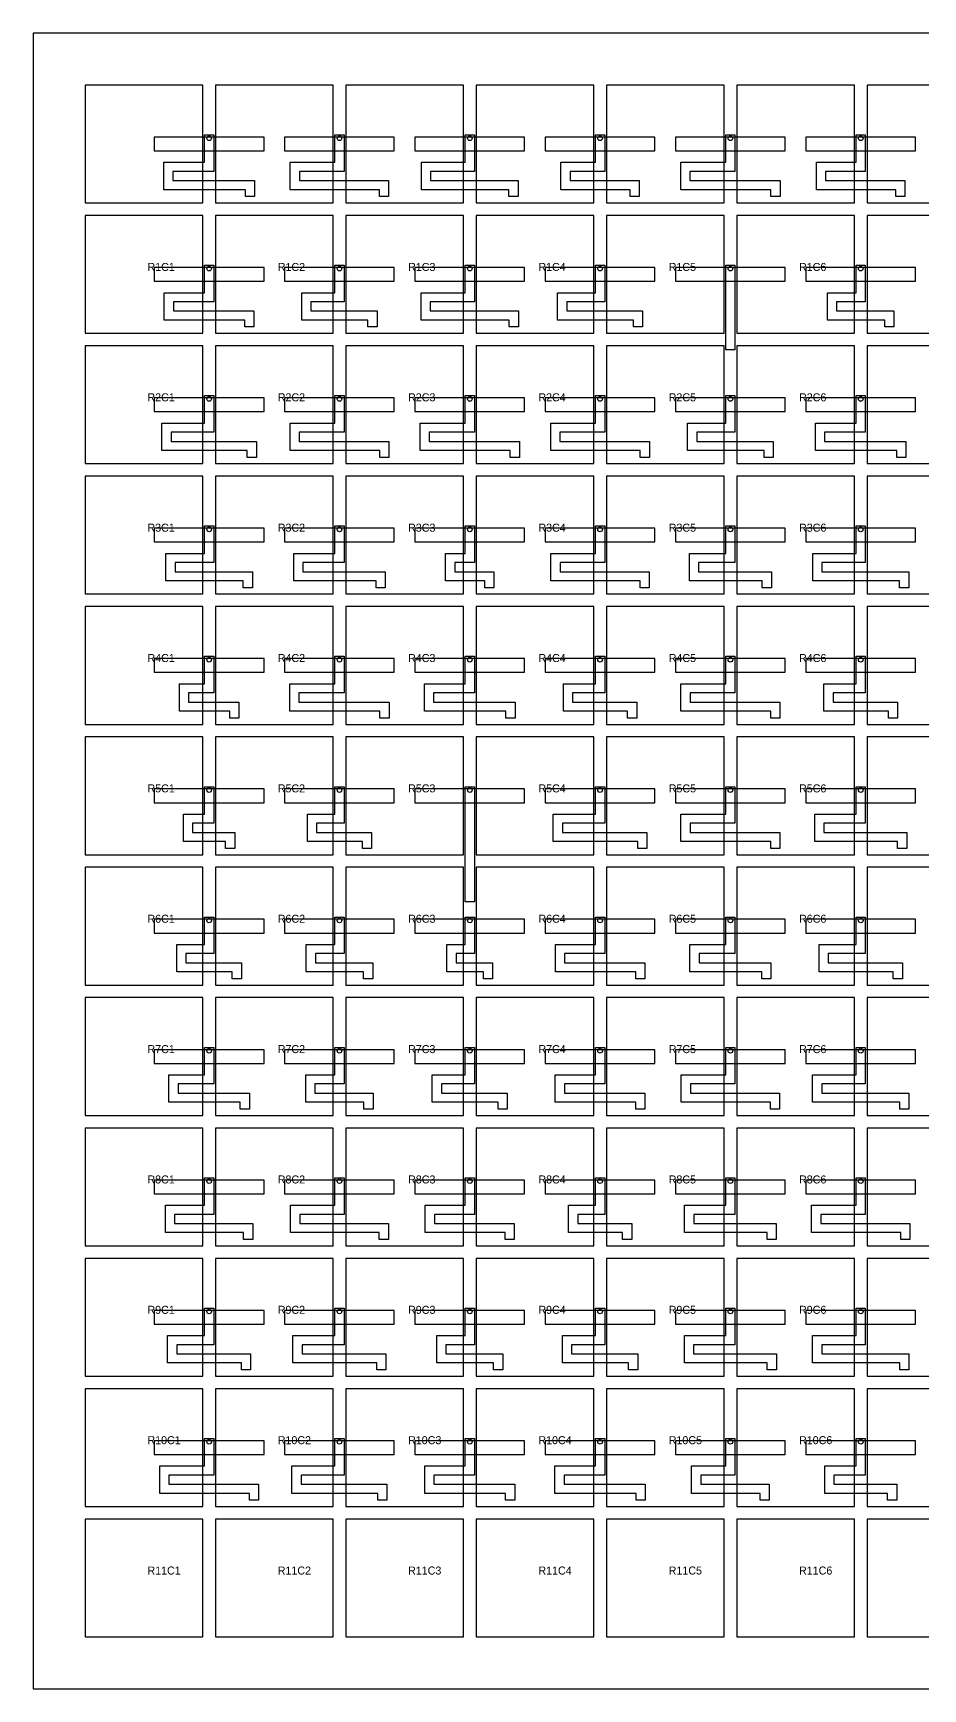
# Model space of a CAD drawing. Header units: millimetres. Extents: x -36.2 to 36.2, y -36.2 to 36.2.
# Drawn here: x -36.2 to 2.7, y -36.2 to 36.2 of the extents above; entities that cross this region are included whole.
import ezdxf

# ---------------------------------------------------------------- set-up
doc = ezdxf.new("R2010")
doc.units = ezdxf.units.MM
for name, color, linetype in [('BOARD_OUTLINE', 7, 'Continuous'), ('L1_PATCH', 1, 'Continuous'), ('L2_GND_BOARD', 3, 'Continuous'), ('L2_GND_SLOT', 3, 'Continuous'), ('L3_STRIP', 5, 'Continuous'), ('TEXT', 8, 'Continuous'), ('VIA', 6, 'Continuous')]:
    doc.layers.add(name, color=color, linetype=linetype)

msp = doc.modelspace()

# ---------------------------------------------------------------- linework, layer by layer
at = {"layer": 'BOARD_OUTLINE'}
msp.add_lwpolyline([(36.2, -36.2), (36.2, 36.2), (-36.2, 36.2), (-36.2, -36.2)], close=True, dxfattribs=at)
at = {"layer": 'L1_PATCH'}
for points in [[(-28.775, 28.775), (-28.775, 33.925), (-33.925, 33.925), (-33.925, 28.775)], [(-23.075, 28.775), (-23.075, 33.925), (-28.225, 33.925), (-28.225, 28.775)], [(-17.375, 28.775), (-17.375, 33.925), (-22.525, 33.925), (-22.525, 28.775)], [(-11.675, 28.775), (-11.675, 33.925), (-16.825, 33.925), (-16.825, 28.775)], [(-5.975, 28.775), (-5.975, 33.925), (-11.125, 33.925), (-11.125, 28.775)], [(-0.275, 28.775), (-0.275, 33.925), (-5.425, 33.925), (-5.425, 28.775)], [(5.425, 28.775), (5.425, 33.925), (0.275, 33.925), (0.275, 28.775)], [(-28.775, 23.075), (-28.775, 28.225), (-33.925, 28.225), (-33.925, 23.075)], [(-23.075, 23.075), (-23.075, 28.225), (-28.225, 28.225), (-28.225, 23.075)], [(-17.375, 23.075), (-17.375, 28.225), (-22.525, 28.225), (-22.525, 23.075)], [(-11.675, 23.075), (-11.675, 28.225), (-16.825, 28.225), (-16.825, 23.075)], [(-5.975, 23.075), (-5.975, 28.225), (-11.125, 28.225), (-11.125, 23.075)], [(-0.275, 23.075), (-0.275, 28.225), (-5.425, 28.225), (-5.425, 23.075)], [(5.425, 23.075), (5.425, 28.225), (0.275, 28.225), (0.275, 23.075)], [(-28.775, 17.375), (-28.775, 22.525), (-33.925, 22.525), (-33.925, 17.375)], [(-23.075, 17.375), (-23.075, 22.525), (-28.225, 22.525), (-28.225, 17.375)], [(-17.375, 17.375), (-17.375, 22.525), (-22.525, 22.525), (-22.525, 17.375)], [(-11.675, 17.375), (-11.675, 22.525), (-16.825, 22.525), (-16.825, 17.375)], [(-5.975, 17.375), (-5.975, 22.525), (-11.125, 22.525), (-11.125, 17.375)], [(-0.275, 17.375), (-0.275, 22.525), (-5.425, 22.525), (-5.425, 17.375)], [(5.425, 17.375), (5.425, 22.525), (0.275, 22.525), (0.275, 17.375)], [(-28.775, 11.675), (-28.775, 16.825), (-33.925, 16.825), (-33.925, 11.675)], [(-23.075, 11.675), (-23.075, 16.825), (-28.225, 16.825), (-28.225, 11.675)], [(-17.375, 11.675), (-17.375, 16.825), (-22.525, 16.825), (-22.525, 11.675)], [(-11.675, 11.675), (-11.675, 16.825), (-16.825, 16.825), (-16.825, 11.675)], [(-5.975, 11.675), (-5.975, 16.825), (-11.125, 16.825), (-11.125, 11.675)], [(-0.275, 11.675), (-0.275, 16.825), (-5.425, 16.825), (-5.425, 11.675)], [(5.425, 11.675), (5.425, 16.825), (0.275, 16.825), (0.275, 11.675)], [(-28.775, 5.975), (-28.775, 11.125), (-33.925, 11.125), (-33.925, 5.975)], [(-23.075, 5.975), (-23.075, 11.125), (-28.225, 11.125), (-28.225, 5.975)], [(-17.375, 5.975), (-17.375, 11.125), (-22.525, 11.125), (-22.525, 5.975)], [(-11.675, 5.975), (-11.675, 11.125), (-16.825, 11.125), (-16.825, 5.975)], [(-5.975, 5.975), (-5.975, 11.125), (-11.125, 11.125), (-11.125, 5.975)], [(-0.275, 5.975), (-0.275, 11.125), (-5.425, 11.125), (-5.425, 5.975)], [(5.425, 5.975), (5.425, 11.125), (0.275, 11.125), (0.275, 5.975)], [(-28.775, 0.275), (-28.775, 5.425), (-33.925, 5.425), (-33.925, 0.275)], [(-23.075, 0.275), (-23.075, 5.425), (-28.225, 5.425), (-28.225, 0.275)], [(-17.375, 0.275), (-17.375, 5.425), (-22.525, 5.425), (-22.525, 0.275)], [(-11.675, 0.275), (-11.675, 5.425), (-16.825, 5.425), (-16.825, 0.275)], [(-5.975, 0.275), (-5.975, 5.425), (-11.125, 5.425), (-11.125, 0.275)], [(-0.275, 0.275), (-0.275, 5.425), (-5.425, 5.425), (-5.425, 0.275)], [(5.425, 0.275), (5.425, 5.425), (0.275, 5.425), (0.275, 0.275)], [(-28.775, -5.425), (-28.775, -0.275), (-33.925, -0.275), (-33.925, -5.425)], [(-23.075, -5.425), (-23.075, -0.275), (-28.225, -0.275), (-28.225, -5.425)], [(-17.375, -5.425), (-17.375, -0.275), (-22.525, -0.275), (-22.525, -5.425)], [(-11.675, -5.425), (-11.675, -0.275), (-16.825, -0.275), (-16.825, -5.425)], [(-5.975, -5.425), (-5.975, -0.275), (-11.125, -0.275), (-11.125, -5.425)], [(-0.275, -5.425), (-0.275, -0.275), (-5.425, -0.275), (-5.425, -5.425)], [(5.425, -5.425), (5.425, -0.275), (0.275, -0.275), (0.275, -5.425)], [(-28.775, -11.125), (-28.775, -5.975), (-33.925, -5.975), (-33.925, -11.125)], [(-23.075, -11.125), (-23.075, -5.975), (-28.225, -5.975), (-28.225, -11.125)], [(-17.375, -11.125), (-17.375, -5.975), (-22.525, -5.975), (-22.525, -11.125)], [(-11.675, -11.125), (-11.675, -5.975), (-16.825, -5.975), (-16.825, -11.125)], [(-5.975, -11.125), (-5.975, -5.975), (-11.125, -5.975), (-11.125, -11.125)], [(-0.275, -11.125), (-0.275, -5.975), (-5.425, -5.975), (-5.425, -11.125)], [(5.425, -11.125), (5.425, -5.975), (0.275, -5.975), (0.275, -11.125)], [(-28.775, -16.825), (-28.775, -11.675), (-33.925, -11.675), (-33.925, -16.825)], [(-23.075, -16.825), (-23.075, -11.675), (-28.225, -11.675), (-28.225, -16.825)], [(-17.375, -16.825), (-17.375, -11.675), (-22.525, -11.675), (-22.525, -16.825)], [(-11.675, -16.825), (-11.675, -11.675), (-16.825, -11.675), (-16.825, -16.825)], [(-5.975, -16.825), (-5.975, -11.675), (-11.125, -11.675), (-11.125, -16.825)], [(-0.275, -16.825), (-0.275, -11.675), (-5.425, -11.675), (-5.425, -16.825)], [(5.425, -16.825), (5.425, -11.675), (0.275, -11.675), (0.275, -16.825)], [(-28.775, -22.525), (-28.775, -17.375), (-33.925, -17.375), (-33.925, -22.525)], [(-23.075, -22.525), (-23.075, -17.375), (-28.225, -17.375), (-28.225, -22.525)], [(-17.375, -22.525), (-17.375, -17.375), (-22.525, -17.375), (-22.525, -22.525)], [(-11.675, -22.525), (-11.675, -17.375), (-16.825, -17.375), (-16.825, -22.525)], [(-5.975, -22.525), (-5.975, -17.375), (-11.125, -17.375), (-11.125, -22.525)], [(-0.275, -22.525), (-0.275, -17.375), (-5.425, -17.375), (-5.425, -22.525)], [(5.425, -22.525), (5.425, -17.375), (0.275, -17.375), (0.275, -22.525)], [(-28.775, -28.225), (-28.775, -23.075), (-33.925, -23.075), (-33.925, -28.225)], [(-23.075, -28.225), (-23.075, -23.075), (-28.225, -23.075), (-28.225, -28.225)], [(-17.375, -28.225), (-17.375, -23.075), (-22.525, -23.075), (-22.525, -28.225)], [(-11.675, -28.225), (-11.675, -23.075), (-16.825, -23.075), (-16.825, -28.225)], [(-5.975, -28.225), (-5.975, -23.075), (-11.125, -23.075), (-11.125, -28.225)], [(-0.275, -28.225), (-0.275, -23.075), (-5.425, -23.075), (-5.425, -28.225)], [(5.425, -28.225), (5.425, -23.075), (0.275, -23.075), (0.275, -28.225)], [(-28.775, -33.925), (-28.775, -28.775), (-33.925, -28.775), (-33.925, -33.925)], [(-23.075, -33.925), (-23.075, -28.775), (-28.225, -28.775), (-28.225, -33.925)], [(-17.375, -33.925), (-17.375, -28.775), (-22.525, -28.775), (-22.525, -33.925)], [(-11.675, -33.925), (-11.675, -28.775), (-16.825, -28.775), (-16.825, -33.925)], [(-5.975, -33.925), (-5.975, -28.775), (-11.125, -28.775), (-11.125, -33.925)], [(-0.275, -33.925), (-0.275, -28.775), (-5.425, -28.775), (-5.425, -33.925)], [(5.425, -33.925), (5.425, -28.775), (0.275, -28.775), (0.275, -33.925)]]:
    msp.add_lwpolyline(points, close=True, dxfattribs=at)
at = {"layer": 'L2_GND_BOARD'}
msp.add_lwpolyline([(36.2, -36.2), (36.2, 36.2), (-36.2, 36.2), (-36.2, -36.2)], close=True, dxfattribs=at)
at = {"layer": 'L2_GND_SLOT'}
for points in [[(-26.1, 31.05), (-26.1, 31.65), (-30.9, 31.65), (-30.9, 31.05)], [(-20.4, 31.05), (-20.4, 31.65), (-25.2, 31.65), (-25.2, 31.05)], [(-14.7, 31.05), (-14.7, 31.65), (-19.5, 31.65), (-19.5, 31.05)], [(-9, 31.05), (-9, 31.65), (-13.8, 31.65), (-13.8, 31.05)], [(-3.3, 31.05), (-3.3, 31.65), (-8.1, 31.65), (-8.1, 31.05)], [(2.4, 31.05), (2.4, 31.65), (-2.4, 31.65), (-2.4, 31.05)], [(-26.1, 25.35), (-26.1, 25.95), (-30.9, 25.95), (-30.9, 25.35)], [(-20.4, 25.35), (-20.4, 25.95), (-25.2, 25.95), (-25.2, 25.35)], [(-14.7, 25.35), (-14.7, 25.95), (-19.5, 25.95), (-19.5, 25.35)], [(-9, 25.35), (-9, 25.95), (-13.8, 25.95), (-13.8, 25.35)], [(-3.3, 25.35), (-3.3, 25.95), (-8.1, 25.95), (-8.1, 25.35)], [(2.4, 25.35), (2.4, 25.95), (-2.4, 25.95), (-2.4, 25.35)], [(-26.1, 19.65), (-26.1, 20.25), (-30.9, 20.25), (-30.9, 19.65)], [(-20.4, 19.65), (-20.4, 20.25), (-25.2, 20.25), (-25.2, 19.65)], [(-14.7, 19.65), (-14.7, 20.25), (-19.5, 20.25), (-19.5, 19.65)], [(-9, 19.65), (-9, 20.25), (-13.8, 20.25), (-13.8, 19.65)], [(-3.3, 19.65), (-3.3, 20.25), (-8.1, 20.25), (-8.1, 19.65)], [(2.4, 19.65), (2.4, 20.25), (-2.4, 20.25), (-2.4, 19.65)], [(-26.1, 13.95), (-26.1, 14.55), (-30.9, 14.55), (-30.9, 13.95)], [(-20.4, 13.95), (-20.4, 14.55), (-25.2, 14.55), (-25.2, 13.95)], [(-14.7, 13.95), (-14.7, 14.55), (-19.5, 14.55), (-19.5, 13.95)], [(-9, 13.95), (-9, 14.55), (-13.8, 14.55), (-13.8, 13.95)], [(-3.3, 13.95), (-3.3, 14.55), (-8.1, 14.55), (-8.1, 13.95)], [(2.4, 13.95), (2.4, 14.55), (-2.4, 14.55), (-2.4, 13.95)], [(-26.1, 8.25), (-26.1, 8.85), (-30.9, 8.85), (-30.9, 8.25)], [(-20.4, 8.25), (-20.4, 8.85), (-25.2, 8.85), (-25.2, 8.25)], [(-14.7, 8.25), (-14.7, 8.85), (-19.5, 8.85), (-19.5, 8.25)], [(-9, 8.25), (-9, 8.85), (-13.8, 8.85), (-13.8, 8.25)], [(-3.3, 8.25), (-3.3, 8.85), (-8.1, 8.85), (-8.1, 8.25)], [(2.4, 8.25), (2.4, 8.85), (-2.4, 8.85), (-2.4, 8.25)], [(-26.1, 2.55), (-26.1, 3.15), (-30.9, 3.15), (-30.9, 2.55)], [(-20.4, 2.55), (-20.4, 3.15), (-25.2, 3.15), (-25.2, 2.55)], [(-14.7, 2.55), (-14.7, 3.15), (-19.5, 3.15), (-19.5, 2.55)], [(-9, 2.55), (-9, 3.15), (-13.8, 3.15), (-13.8, 2.55)], [(-3.3, 2.55), (-3.3, 3.15), (-8.1, 3.15), (-8.1, 2.55)], [(2.4, 2.55), (2.4, 3.15), (-2.4, 3.15), (-2.4, 2.55)], [(-26.1, -3.15), (-26.1, -2.55), (-30.9, -2.55), (-30.9, -3.15)], [(-20.4, -3.15), (-20.4, -2.55), (-25.2, -2.55), (-25.2, -3.15)], [(-14.7, -3.15), (-14.7, -2.55), (-19.5, -2.55), (-19.5, -3.15)], [(-9, -3.15), (-9, -2.55), (-13.8, -2.55), (-13.8, -3.15)], [(-3.3, -3.15), (-3.3, -2.55), (-8.1, -2.55), (-8.1, -3.15)], [(2.4, -3.15), (2.4, -2.55), (-2.4, -2.55), (-2.4, -3.15)], [(-26.1, -8.85), (-26.1, -8.25), (-30.9, -8.25), (-30.9, -8.85)], [(-20.4, -8.85), (-20.4, -8.25), (-25.2, -8.25), (-25.2, -8.85)], [(-14.7, -8.85), (-14.7, -8.25), (-19.5, -8.25), (-19.5, -8.85)], [(-9, -8.85), (-9, -8.25), (-13.8, -8.25), (-13.8, -8.85)], [(-3.3, -8.85), (-3.3, -8.25), (-8.1, -8.25), (-8.1, -8.85)], [(2.4, -8.85), (2.4, -8.25), (-2.4, -8.25), (-2.4, -8.85)], [(-26.1, -14.55), (-26.1, -13.95), (-30.9, -13.95), (-30.9, -14.55)], [(-20.4, -14.55), (-20.4, -13.95), (-25.2, -13.95), (-25.2, -14.55)], [(-14.7, -14.55), (-14.7, -13.95), (-19.5, -13.95), (-19.5, -14.55)], [(-9, -14.55), (-9, -13.95), (-13.8, -13.95), (-13.8, -14.55)], [(-3.3, -14.55), (-3.3, -13.95), (-8.1, -13.95), (-8.1, -14.55)], [(2.4, -14.55), (2.4, -13.95), (-2.4, -13.95), (-2.4, -14.55)], [(-26.1, -20.25), (-26.1, -19.65), (-30.9, -19.65), (-30.9, -20.25)], [(-20.4, -20.25), (-20.4, -19.65), (-25.2, -19.65), (-25.2, -20.25)], [(-14.7, -20.25), (-14.7, -19.65), (-19.5, -19.65), (-19.5, -20.25)], [(-9, -20.25), (-9, -19.65), (-13.8, -19.65), (-13.8, -20.25)], [(-3.3, -20.25), (-3.3, -19.65), (-8.1, -19.65), (-8.1, -20.25)], [(2.4, -20.25), (2.4, -19.65), (-2.4, -19.65), (-2.4, -20.25)], [(-26.1, -25.95), (-26.1, -25.35), (-30.9, -25.35), (-30.9, -25.95)], [(-20.4, -25.95), (-20.4, -25.35), (-25.2, -25.35), (-25.2, -25.95)], [(-14.7, -25.95), (-14.7, -25.35), (-19.5, -25.35), (-19.5, -25.95)], [(-9, -25.95), (-9, -25.35), (-13.8, -25.35), (-13.8, -25.95)], [(-3.3, -25.95), (-3.3, -25.35), (-8.1, -25.35), (-8.1, -25.95)], [(2.4, -25.95), (2.4, -25.35), (-2.4, -25.35), (-2.4, -25.95)]]:
    msp.add_lwpolyline(points, close=True, dxfattribs=at)
at = {"layer": 'L3_STRIP'}
for points in [[(-30.086, 30.15), (-30.086, 29.75), (-26.514, 29.75), (-26.514, 29.05), (-26.914, 29.05), (-26.914, 29.35), (-30.486, 29.35), (-30.486, 30.55), (-28.7, 30.55), (-28.7, 30.65), (-28.7, 31.75), (-28.3, 31.75), (-28.3, 30.65), (-28.3, 30.15)], [(-24.55, 30.15), (-24.55, 29.75), (-20.65, 29.75), (-20.65, 29.05), (-21.05, 29.05), (-21.05, 29.35), (-24.95, 29.35), (-24.95, 30.55), (-23, 30.55), (-23, 30.65), (-23, 31.75), (-22.6, 31.75), (-22.6, 30.65), (-22.6, 30.15)], [(-18.812, 30.15), (-18.812, 29.75), (-14.988, 29.75), (-14.988, 29.05), (-15.388, 29.05), (-15.388, 29.35), (-19.212, 29.35), (-19.212, 30.55), (-17.3, 30.55), (-17.3, 30.65), (-17.3, 31.75), (-16.9, 31.75), (-16.9, 30.65), (-16.9, 30.15)], [(-12.715, 30.15), (-12.715, 29.75), (-9.685, 29.75), (-9.685, 29.05), (-10.085, 29.05), (-10.085, 29.35), (-13.115, 29.35), (-13.115, 30.55), (-11.6, 30.55), (-11.6, 30.65), (-11.6, 31.75), (-11.2, 31.75), (-11.2, 30.65), (-11.2, 30.15)], [(-7.47, 30.15), (-7.47, 29.75), (-3.53, 29.75), (-3.53, 29.05), (-3.93, 29.05), (-3.93, 29.35), (-7.87, 29.35), (-7.87, 30.55), (-5.9, 30.55), (-5.9, 30.65), (-5.9, 31.75), (-5.5, 31.75), (-5.5, 30.65), (-5.5, 30.15)], [(-1.534, 30.15), (-1.534, 29.75), (1.934, 29.75), (1.934, 29.05), (1.534, 29.05), (1.534, 29.35), (-1.934, 29.35), (-1.934, 30.55), (-0.2, 30.55), (-0.2, 30.65), (-0.2, 31.75), (0.2, 31.75), (0.2, 30.65), (0.2, 30.15)], [(-30.061, 24.45), (-30.061, 24.05), (-26.539, 24.05), (-26.539, 23.35), (-26.939, 23.35), (-26.939, 23.65), (-30.461, 23.65), (-30.461, 24.85), (-28.7, 24.85), (-28.7, 24.95), (-28.7, 26.05), (-28.3, 26.05), (-28.3, 24.95), (-28.3, 24.45)], [(-24.048, 24.45), (-24.048, 24.05), (-21.152, 24.05), (-21.152, 23.35), (-21.552, 23.35), (-21.552, 23.65), (-24.448, 23.65), (-24.448, 24.85), (-23, 24.85), (-23, 24.95), (-23, 26.05), (-22.6, 26.05), (-22.6, 24.95), (-22.6, 24.45)], [(-18.828, 24.45), (-18.828, 24.05), (-14.972, 24.05), (-14.972, 23.35), (-15.372, 23.35), (-15.372, 23.65), (-19.228, 23.65), (-19.228, 24.85), (-17.3, 24.85), (-17.3, 24.95), (-17.3, 26.05), (-16.9, 26.05), (-16.9, 24.95), (-16.9, 24.45)], [(-12.857, 24.45), (-12.857, 24.05), (-9.543, 24.05), (-9.543, 23.35), (-9.943, 23.35), (-9.943, 23.65), (-13.257, 23.65), (-13.257, 24.85), (-11.6, 24.85), (-11.6, 24.95), (-11.6, 26.05), (-11.2, 26.05), (-11.2, 24.95), (-11.2, 24.45)], [(-5.9, 22.358), (-5.9, 24.95), (-5.9, 26.05), (-5.5, 26.05), (-5.5, 24.95), (-5.5, 22.358)], [(-1.053, 24.45), (-1.053, 24.05), (1.453, 24.05), (1.453, 23.35), (1.053, 23.35), (1.053, 23.65), (-1.453, 23.65), (-1.453, 24.85), (-0.2, 24.85), (-0.2, 24.95), (-0.2, 26.05), (0.2, 26.05), (0.2, 24.95), (0.2, 24.45)], [(-30.167, 18.75), (-30.167, 18.35), (-26.433, 18.35), (-26.433, 17.65), (-26.833, 17.65), (-26.833, 17.95), (-30.567, 17.95), (-30.567, 19.15), (-28.7, 19.15), (-28.7, 19.25), (-28.7, 20.35), (-28.3, 20.35), (-28.3, 19.25), (-28.3, 18.75)], [(-24.563, 18.75), (-24.563, 18.35), (-20.637, 18.35), (-20.637, 17.65), (-21.037, 17.65), (-21.037, 17.95), (-24.963, 17.95), (-24.963, 19.15), (-23, 19.15), (-23, 19.25), (-23, 20.35), (-22.6, 20.35), (-22.6, 19.25), (-22.6, 18.75)], [(-18.87, 18.75), (-18.87, 18.35), (-14.93, 18.35), (-14.93, 17.65), (-15.33, 17.65), (-15.33, 17.95), (-19.27, 17.95), (-19.27, 19.15), (-17.3, 19.15), (-17.3, 19.25), (-17.3, 20.35), (-16.9, 20.35), (-16.9, 19.25), (-16.9, 18.75)], [(-13.155, 18.75), (-13.155, 18.35), (-9.245, 18.35), (-9.245, 17.65), (-9.645, 17.65), (-9.645, 17.95), (-13.555, 17.95), (-13.555, 19.15), (-11.6, 19.15), (-11.6, 19.25), (-11.6, 20.35), (-11.2, 20.35), (-11.2, 19.25), (-11.2, 18.75)], [(-7.173, 18.75), (-7.173, 18.35), (-3.827, 18.35), (-3.827, 17.65), (-4.227, 17.65), (-4.227, 17.95), (-7.573, 17.95), (-7.573, 19.15), (-5.9, 19.15), (-5.9, 19.25), (-5.9, 20.35), (-5.5, 20.35), (-5.5, 19.25), (-5.5, 18.75)], [(-1.579, 18.75), (-1.579, 18.35), (1.979, 18.35), (1.979, 17.65), (1.579, 17.65), (1.579, 17.95), (-1.979, 17.95), (-1.979, 19.15), (-0.2, 19.15), (-0.2, 19.25), (-0.2, 20.35), (0.2, 20.35), (0.2, 19.25), (0.2, 18.75)], [(-29.989, 13.05), (-29.989, 12.65), (-26.611, 12.65), (-26.611, 11.95), (-27.011, 11.95), (-27.011, 12.25), (-30.389, 12.25), (-30.389, 13.45), (-28.7, 13.45), (-28.7, 13.55), (-28.7, 14.65), (-28.3, 14.65), (-28.3, 13.55), (-28.3, 13.05)], [(-24.399, 13.05), (-24.399, 12.65), (-20.801, 12.65), (-20.801, 11.95), (-21.201, 11.95), (-21.201, 12.25), (-24.799, 12.25), (-24.799, 13.45), (-23, 13.45), (-23, 13.55), (-23, 14.65), (-22.6, 14.65), (-22.6, 13.55), (-22.6, 13.05)], [(-17.757, 13.05), (-17.757, 12.65), (-16.043, 12.65), (-16.043, 11.95), (-16.443, 11.95), (-16.443, 12.25), (-18.157, 12.25), (-18.157, 13.45), (-17.3, 13.45), (-17.3, 13.55), (-17.3, 14.65), (-16.9, 14.65), (-16.9, 13.55), (-16.9, 13.05)], [(-13.15, 13.05), (-13.15, 12.65), (-9.25, 12.65), (-9.25, 11.95), (-9.65, 11.95), (-9.65, 12.25), (-13.55, 12.25), (-13.55, 13.45), (-11.6, 13.45), (-11.6, 13.55), (-11.6, 14.65), (-11.2, 14.65), (-11.2, 13.55), (-11.2, 13.05)], [(-7.094, 13.05), (-7.094, 12.65), (-3.906, 12.65), (-3.906, 11.95), (-4.306, 11.95), (-4.306, 12.25), (-7.494, 12.25), (-7.494, 13.45), (-5.9, 13.45), (-5.9, 13.55), (-5.9, 14.65), (-5.5, 14.65), (-5.5, 13.55), (-5.5, 13.05)], [(-1.7, 13.05), (-1.7, 12.65), (2.1, 12.65), (2.1, 11.95), (1.7, 11.95), (1.7, 12.25), (-2.1, 12.25), (-2.1, 13.45), (-0.2, 13.45), (-0.2, 13.55), (-0.2, 14.65), (0.2, 14.65), (0.2, 13.55), (0.2, 13.05)], [(-29.402, 7.35), (-29.402, 6.95), (-27.198, 6.95), (-27.198, 6.25), (-27.598, 6.25), (-27.598, 6.55), (-29.802, 6.55), (-29.802, 7.75), (-28.7, 7.75), (-28.7, 7.85), (-28.7, 8.95), (-28.3, 8.95), (-28.3, 7.85), (-28.3, 7.35)], [(-24.57, 7.35), (-24.57, 6.95), (-20.63, 6.95), (-20.63, 6.25), (-21.03, 6.25), (-21.03, 6.55), (-24.97, 6.55), (-24.97, 7.75), (-23, 7.75), (-23, 7.85), (-23, 8.95), (-22.6, 8.95), (-22.6, 7.85), (-22.6, 7.35)], [(-18.684, 7.35), (-18.684, 6.95), (-15.116, 6.95), (-15.116, 6.25), (-15.516, 6.25), (-15.516, 6.55), (-19.084, 6.55), (-19.084, 7.75), (-17.3, 7.75), (-17.3, 7.85), (-17.3, 8.95), (-16.9, 8.95), (-16.9, 7.85), (-16.9, 7.35)], [(-12.605, 7.35), (-12.605, 6.95), (-9.795, 6.95), (-9.795, 6.25), (-10.195, 6.25), (-10.195, 6.55), (-13.005, 6.55), (-13.005, 7.75), (-11.6, 7.75), (-11.6, 7.85), (-11.6, 8.95), (-11.2, 8.95), (-11.2, 7.85), (-11.2, 7.35)], [(-7.463, 7.35), (-7.463, 6.95), (-3.537, 6.95), (-3.537, 6.25), (-3.937, 6.25), (-3.937, 6.55), (-7.863, 6.55), (-7.863, 7.75), (-5.9, 7.75), (-5.9, 7.85), (-5.9, 8.95), (-5.5, 8.95), (-5.5, 7.85), (-5.5, 7.35)], [(-1.209, 7.35), (-1.209, 6.95), (1.609, 6.95), (1.609, 6.25), (1.209, 6.25), (1.209, 6.55), (-1.609, 6.55), (-1.609, 7.75), (-0.2, 7.75), (-0.2, 7.85), (-0.2, 8.95), (0.2, 8.95), (0.2, 7.85), (0.2, 7.35)], [(-29.222, 1.65), (-29.222, 1.25), (-27.378, 1.25), (-27.378, 0.55), (-27.778, 0.55), (-27.778, 0.85), (-29.622, 0.85), (-29.622, 2.05), (-28.7, 2.05), (-28.7, 2.15), (-28.7, 3.25), (-28.3, 3.25), (-28.3, 2.15), (-28.3, 1.65)], [(-23.804, 1.65), (-23.804, 1.25), (-21.396, 1.25), (-21.396, 0.55), (-21.796, 0.55), (-21.796, 0.85), (-24.204, 0.85), (-24.204, 2.05), (-23, 2.05), (-23, 2.15), (-23, 3.25), (-22.6, 3.25), (-22.6, 2.15), (-22.6, 1.65)], [(-17.3, -1.791), (-17.3, 2.15), (-17.3, 3.25), (-16.9, 3.25), (-16.9, 2.15), (-16.9, -1.791)], [(-13.048, 1.65), (-13.048, 1.25), (-9.352, 1.25), (-9.352, 0.55), (-9.752, 0.55), (-9.752, 0.85), (-13.448, 0.85), (-13.448, 2.05), (-11.6, 2.05), (-11.6, 2.15), (-11.6, 3.25), (-11.2, 3.25), (-11.2, 2.15), (-11.2, 1.65)], [(-7.463, 1.65), (-7.463, 1.25), (-3.537, 1.25), (-3.537, 0.55), (-3.937, 0.55), (-3.937, 0.85), (-7.863, 0.85), (-7.863, 2.05), (-5.9, 2.05), (-5.9, 2.15), (-5.9, 3.25), (-5.5, 3.25), (-5.5, 2.15), (-5.5, 1.65)], [(-1.614, 1.65), (-1.614, 1.25), (2.014, 1.25), (2.014, 0.55), (1.614, 0.55), (1.614, 0.85), (-2.014, 0.85), (-2.014, 2.05), (-0.2, 2.05), (-0.2, 2.15), (-0.2, 3.25), (0.2, 3.25), (0.2, 2.15), (0.2, 1.65)], [(-29.514, -4.05), (-29.514, -4.45), (-27.086, -4.45), (-27.086, -5.15), (-27.486, -5.15), (-27.486, -4.85), (-29.914, -4.85), (-29.914, -3.65), (-28.7, -3.65), (-28.7, -3.55), (-28.7, -2.45), (-28.3, -2.45), (-28.3, -3.55), (-28.3, -4.05)], [(-23.853, -4.05), (-23.853, -4.45), (-21.347, -4.45), (-21.347, -5.15), (-21.747, -5.15), (-21.747, -4.85), (-24.253, -4.85), (-24.253, -3.65), (-23, -3.65), (-23, -3.55), (-23, -2.45), (-22.6, -2.45), (-22.6, -3.55), (-22.6, -4.05)], [(-17.701, -4.05), (-17.701, -4.45), (-16.099, -4.45), (-16.099, -5.15), (-16.499, -5.15), (-16.499, -4.85), (-18.101, -4.85), (-18.101, -3.65), (-17.3, -3.65), (-17.3, -3.55), (-17.3, -2.45), (-16.9, -2.45), (-16.9, -3.55), (-16.9, -4.05)], [(-12.957, -4.05), (-12.957, -4.45), (-9.443, -4.45), (-9.443, -5.15), (-9.843, -5.15), (-9.843, -4.85), (-13.357, -4.85), (-13.357, -3.65), (-11.6, -3.65), (-11.6, -3.55), (-11.6, -2.45), (-11.2, -2.45), (-11.2, -3.55), (-11.2, -4.05)], [(-7.072, -4.05), (-7.072, -4.45), (-3.928, -4.45), (-3.928, -5.15), (-4.328, -5.15), (-4.328, -4.85), (-7.472, -4.85), (-7.472, -3.65), (-5.9, -3.65), (-5.9, -3.55), (-5.9, -2.45), (-5.5, -2.45), (-5.5, -3.55), (-5.5, -4.05)], [(-1.424, -4.05), (-1.424, -4.45), (1.824, -4.45), (1.824, -5.15), (1.424, -5.15), (1.424, -4.85), (-1.824, -4.85), (-1.824, -3.65), (-0.2, -3.65), (-0.2, -3.55), (-0.2, -2.45), (0.2, -2.45), (0.2, -3.55), (0.2, -4.05)], [(-29.859, -9.75), (-29.859, -10.15), (-26.741, -10.15), (-26.741, -10.85), (-27.141, -10.85), (-27.141, -10.55), (-30.259, -10.55), (-30.259, -9.35), (-28.7, -9.35), (-28.7, -9.25), (-28.7, -8.15), (-28.3, -8.15), (-28.3, -9.25), (-28.3, -9.75)], [(-23.87, -9.75), (-23.87, -10.15), (-21.33, -10.15), (-21.33, -10.85), (-21.73, -10.85), (-21.73, -10.55), (-24.27, -10.55), (-24.27, -9.35), (-23, -9.35), (-23, -9.25), (-23, -8.15), (-22.6, -8.15), (-22.6, -9.25), (-22.6, -9.75)], [(-18.34, -9.75), (-18.34, -10.15), (-15.46, -10.15), (-15.46, -10.85), (-15.86, -10.85), (-15.86, -10.55), (-18.74, -10.55), (-18.74, -9.35), (-17.3, -9.35), (-17.3, -9.25), (-17.3, -8.15), (-16.9, -8.15), (-16.9, -9.25), (-16.9, -9.75)], [(-12.961, -9.75), (-12.961, -10.15), (-9.439, -10.15), (-9.439, -10.85), (-9.839, -10.85), (-9.839, -10.55), (-13.361, -10.55), (-13.361, -9.35), (-11.6, -9.35), (-11.6, -9.25), (-11.6, -8.15), (-11.2, -8.15), (-11.2, -9.25), (-11.2, -9.75)], [(-7.447, -9.75), (-7.447, -10.15), (-3.553, -10.15), (-3.553, -10.85), (-3.953, -10.85), (-3.953, -10.55), (-7.847, -10.55), (-7.847, -9.35), (-5.9, -9.35), (-5.9, -9.25), (-5.9, -8.15), (-5.5, -8.15), (-5.5, -9.25), (-5.5, -9.75)], [(-1.705, -9.75), (-1.705, -10.15), (2.105, -10.15), (2.105, -10.85), (1.705, -10.85), (1.705, -10.55), (-2.105, -10.55), (-2.105, -9.35), (-0.2, -9.35), (-0.2, -9.25), (-0.2, -8.15), (0.2, -8.15), (0.2, -9.25), (0.2, -9.75)], [(-30.009, -15.45), (-30.009, -15.85), (-26.591, -15.85), (-26.591, -16.55), (-26.991, -16.55), (-26.991, -16.25), (-30.409, -16.25), (-30.409, -15.05), (-28.7, -15.05), (-28.7, -14.95), (-28.7, -13.85), (-28.3, -13.85), (-28.3, -14.95), (-28.3, -15.45)], [(-24.538, -15.45), (-24.538, -15.85), (-20.662, -15.85), (-20.662, -16.55), (-21.062, -16.55), (-21.062, -16.25), (-24.938, -16.25), (-24.938, -15.05), (-23, -15.05), (-23, -14.95), (-23, -13.85), (-22.6, -13.85), (-22.6, -14.95), (-22.6, -15.45)], [(-18.648, -15.45), (-18.648, -15.85), (-15.152, -15.85), (-15.152, -16.55), (-15.552, -16.55), (-15.552, -16.25), (-19.048, -16.25), (-19.048, -15.05), (-17.3, -15.05), (-17.3, -14.95), (-17.3, -13.85), (-16.9, -13.85), (-16.9, -14.95), (-16.9, -15.45)], [(-12.381, -15.45), (-12.381, -15.85), (-10.019, -15.85), (-10.019, -16.55), (-10.419, -16.55), (-10.419, -16.25), (-12.781, -16.25), (-12.781, -15.05), (-11.6, -15.05), (-11.6, -14.95), (-11.6, -13.85), (-11.2, -13.85), (-11.2, -14.95), (-11.2, -15.45)], [(-7.306, -15.45), (-7.306, -15.85), (-3.694, -15.85), (-3.694, -16.55), (-4.094, -16.55), (-4.094, -16.25), (-7.706, -16.25), (-7.706, -15.05), (-5.9, -15.05), (-5.9, -14.95), (-5.9, -13.85), (-5.5, -13.85), (-5.5, -14.95), (-5.5, -15.45)], [(-1.747, -15.45), (-1.747, -15.85), (2.147, -15.85), (2.147, -16.55), (1.747, -16.55), (1.747, -16.25), (-2.147, -16.25), (-2.147, -15.05), (-0.2, -15.05), (-0.2, -14.95), (-0.2, -13.85), (0.2, -13.85), (0.2, -14.95), (0.2, -15.45)], [(-29.916, -21.15), (-29.916, -21.55), (-26.684, -21.55), (-26.684, -22.25), (-27.084, -22.25), (-27.084, -21.95), (-30.316, -21.95), (-30.316, -20.75), (-28.7, -20.75), (-28.7, -20.65), (-28.7, -19.55), (-28.3, -19.55), (-28.3, -20.65), (-28.3, -21.15)], [(-24.434, -21.15), (-24.434, -21.55), (-20.766, -21.55), (-20.766, -22.25), (-21.166, -22.25), (-21.166, -21.95), (-24.834, -21.95), (-24.834, -20.75), (-23, -20.75), (-23, -20.65), (-23, -19.55), (-22.6, -19.55), (-22.6, -20.65), (-22.6, -21.15)], [(-18.143, -21.15), (-18.143, -21.55), (-15.657, -21.55), (-15.657, -22.25), (-16.057, -22.25), (-16.057, -21.95), (-18.543, -21.95), (-18.543, -20.75), (-17.3, -20.75), (-17.3, -20.65), (-17.3, -19.55), (-16.9, -19.55), (-16.9, -20.65), (-16.9, -21.15)], [(-12.648, -21.15), (-12.648, -21.55), (-9.752, -21.55), (-9.752, -22.25), (-10.152, -22.25), (-10.152, -21.95), (-13.048, -21.95), (-13.048, -20.75), (-11.6, -20.75), (-11.6, -20.65), (-11.6, -19.55), (-11.2, -19.55), (-11.2, -20.65), (-11.2, -21.15)], [(-7.314, -21.15), (-7.314, -21.55), (-3.686, -21.55), (-3.686, -22.25), (-4.086, -22.25), (-4.086, -21.95), (-7.714, -21.95), (-7.714, -20.75), (-5.9, -20.75), (-5.9, -20.65), (-5.9, -19.55), (-5.5, -19.55), (-5.5, -20.65), (-5.5, -21.15)], [(-1.705, -21.15), (-1.705, -21.55), (2.105, -21.55), (2.105, -22.25), (1.705, -22.25), (1.705, -21.95), (-2.105, -21.95), (-2.105, -20.75), (-0.2, -20.75), (-0.2, -20.65), (-0.2, -19.55), (0.2, -19.55), (0.2, -20.65), (0.2, -21.15)], [(-30.263, -26.85), (-30.263, -27.25), (-26.337, -27.25), (-26.337, -27.95), (-26.737, -27.95), (-26.737, -27.65), (-30.663, -27.65), (-30.663, -26.45), (-28.7, -26.45), (-28.7, -26.35), (-28.7, -25.25), (-28.3, -25.25), (-28.3, -26.35), (-28.3, -26.85)], [(-24.477, -26.85), (-24.477, -27.25), (-20.723, -27.25), (-20.723, -27.95), (-21.123, -27.95), (-21.123, -27.65), (-24.877, -27.65), (-24.877, -26.45), (-23, -26.45), (-23, -26.35), (-23, -25.25), (-22.6, -25.25), (-22.6, -26.35), (-22.6, -26.85)], [(-18.668, -26.85), (-18.668, -27.25), (-15.132, -27.25), (-15.132, -27.95), (-15.532, -27.95), (-15.532, -27.65), (-19.068, -27.65), (-19.068, -26.45), (-17.3, -26.45), (-17.3, -26.35), (-17.3, -25.25), (-16.9, -25.25), (-16.9, -26.35), (-16.9, -26.85)], [(-12.973, -26.85), (-12.973, -27.25), (-9.427, -27.25), (-9.427, -27.95), (-9.827, -27.95), (-9.827, -27.65), (-13.373, -27.65), (-13.373, -26.45), (-11.6, -26.45), (-11.6, -26.35), (-11.6, -25.25), (-11.2, -25.25), (-11.2, -26.35), (-11.2, -26.85)], [(-6.999, -26.85), (-6.999, -27.25), (-4.001, -27.25), (-4.001, -27.95), (-4.401, -27.95), (-4.401, -27.65), (-7.399, -27.65), (-7.399, -26.45), (-5.9, -26.45), (-5.9, -26.35), (-5.9, -25.25), (-5.5, -25.25), (-5.5, -26.35), (-5.5, -26.85)], [(-1.173, -26.85), (-1.173, -27.25), (1.573, -27.25), (1.573, -27.95), (1.173, -27.95), (1.173, -27.65), (-1.573, -27.65), (-1.573, -26.45), (-0.2, -26.45), (-0.2, -26.35), (-0.2, -25.25), (0.2, -25.25), (0.2, -26.35), (0.2, -26.85)]]:
    msp.add_lwpolyline(points, close=True, dxfattribs=at)
at = {"layer": 'VIA'}
for centre in [(-28.5, 31.6), (-22.8, 31.6), (-17.1, 31.6), (-11.4, 31.6), (-5.7, 31.6), (0, 31.6), (-28.5, 25.9), (-22.8, 25.9), (-17.1, 25.9), (-11.4, 25.9), (-5.7, 25.9), (0, 25.9), (-28.5, 20.2), (-22.8, 20.2), (-17.1, 20.2), (-11.4, 20.2), (-5.7, 20.2), (0, 20.2), (-28.5, 14.5), (-22.8, 14.5), (-17.1, 14.5), (-11.4, 14.5), (-5.7, 14.5), (0, 14.5), (-28.5, 8.8), (-22.8, 8.8), (-17.1, 8.8), (-11.4, 8.8), (-5.7, 8.8), (0, 8.8), (-28.5, 3.1), (-22.8, 3.1), (-17.1, 3.1), (-11.4, 3.1), (-5.7, 3.1), (0, 3.1), (-28.5, -2.6), (-22.8, -2.6), (-17.1, -2.6), (-11.4, -2.6), (-5.7, -2.6), (0, -2.6), (-28.5, -8.3), (-22.8, -8.3), (-17.1, -8.3), (-11.4, -8.3), (-5.7, -8.3), (0, -8.3), (-28.5, -14), (-22.8, -14), (-17.1, -14), (-11.4, -14), (-5.7, -14), (0, -14), (-28.5, -19.7), (-22.8, -19.7), (-17.1, -19.7), (-11.4, -19.7), (-5.7, -19.7), (0, -19.7), (-28.5, -25.4), (-22.8, -25.4), (-17.1, -25.4), (-11.4, -25.4), (-5.7, -25.4), (0, -25.4)]:
    msp.add_circle(centre, 0.1, dxfattribs=at)

# ---------------------------------------------------------------- texts
at = {"layer": 'TEXT'}
for s, p in [('R1C1', (-31.2, 25.8)), ('R1C2', (-25.5, 25.8)), ('R1C3', (-19.8, 25.8)), ('R1C4', (-14.1, 25.8)), ('R1C5', (-8.4, 25.8)), ('R1C6', (-2.7, 25.8)), ('R2C1', (-31.2, 20.1)), ('R2C2', (-25.5, 20.1)), ('R2C3', (-19.8, 20.1)), ('R2C4', (-14.1, 20.1)), ('R2C5', (-8.4, 20.1)), ('R2C6', (-2.7, 20.1)), ('R3C1', (-31.2, 14.4)), ('R3C2', (-25.5, 14.4)), ('R3C3', (-19.8, 14.4)), ('R3C4', (-14.1, 14.4)), ('R3C5', (-8.4, 14.4)), ('R3C6', (-2.7, 14.4)), ('R4C1', (-31.2, 8.7)), ('R4C2', (-25.5, 8.7)), ('R4C3', (-19.8, 8.7)), ('R4C4', (-14.1, 8.7)), ('R4C5', (-8.4, 8.7)), ('R4C6', (-2.7, 8.7)), ('R5C1', (-31.2, 3)), ('R5C2', (-25.5, 3)), ('R5C3', (-19.8, 3)), ('R5C4', (-14.1, 3)), ('R5C5', (-8.4, 3)), ('R5C6', (-2.7, 3)), ('R6C1', (-31.2, -2.7)), ('R6C2', (-25.5, -2.7)), ('R6C3', (-19.8, -2.7)), ('R6C4', (-14.1, -2.7)), ('R6C5', (-8.4, -2.7)), ('R6C6', (-2.7, -2.7)), ('R7C1', (-31.2, -8.4)), ('R7C2', (-25.5, -8.4)), ('R7C3', (-19.8, -8.4)), ('R7C4', (-14.1, -8.4)), ('R7C5', (-8.4, -8.4)), ('R7C6', (-2.7, -8.4)), ('R8C1', (-31.2, -14.1)), ('R8C2', (-25.5, -14.1)), ('R8C3', (-19.8, -14.1)), ('R8C4', (-14.1, -14.1)), ('R8C5', (-8.4, -14.1)), ('R8C6', (-2.7, -14.1)), ('R9C1', (-31.2, -19.8)), ('R9C2', (-25.5, -19.8)), ('R9C3', (-19.8, -19.8)), ('R9C4', (-14.1, -19.8)), ('R9C5', (-8.4, -19.8)), ('R9C6', (-2.7, -19.8)), ('R10C1', (-31.2, -25.5)), ('R10C2', (-25.5, -25.5)), ('R10C3', (-19.8, -25.5)), ('R10C4', (-14.1, -25.5)), ('R10C5', (-8.4, -25.5)), ('R10C6', (-2.7, -25.5)), ('R11C1', (-31.2, -31.2)), ('R11C2', (-25.5, -31.2)), ('R11C3', (-19.8, -31.2)), ('R11C4', (-14.1, -31.2)), ('R11C5', (-8.4, -31.2)), ('R11C6', (-2.7, -31.2))]:
    msp.add_text(s, height=0.35, dxfattribs=at).set_placement(p)

doc.saveas('drawing.dxf')
